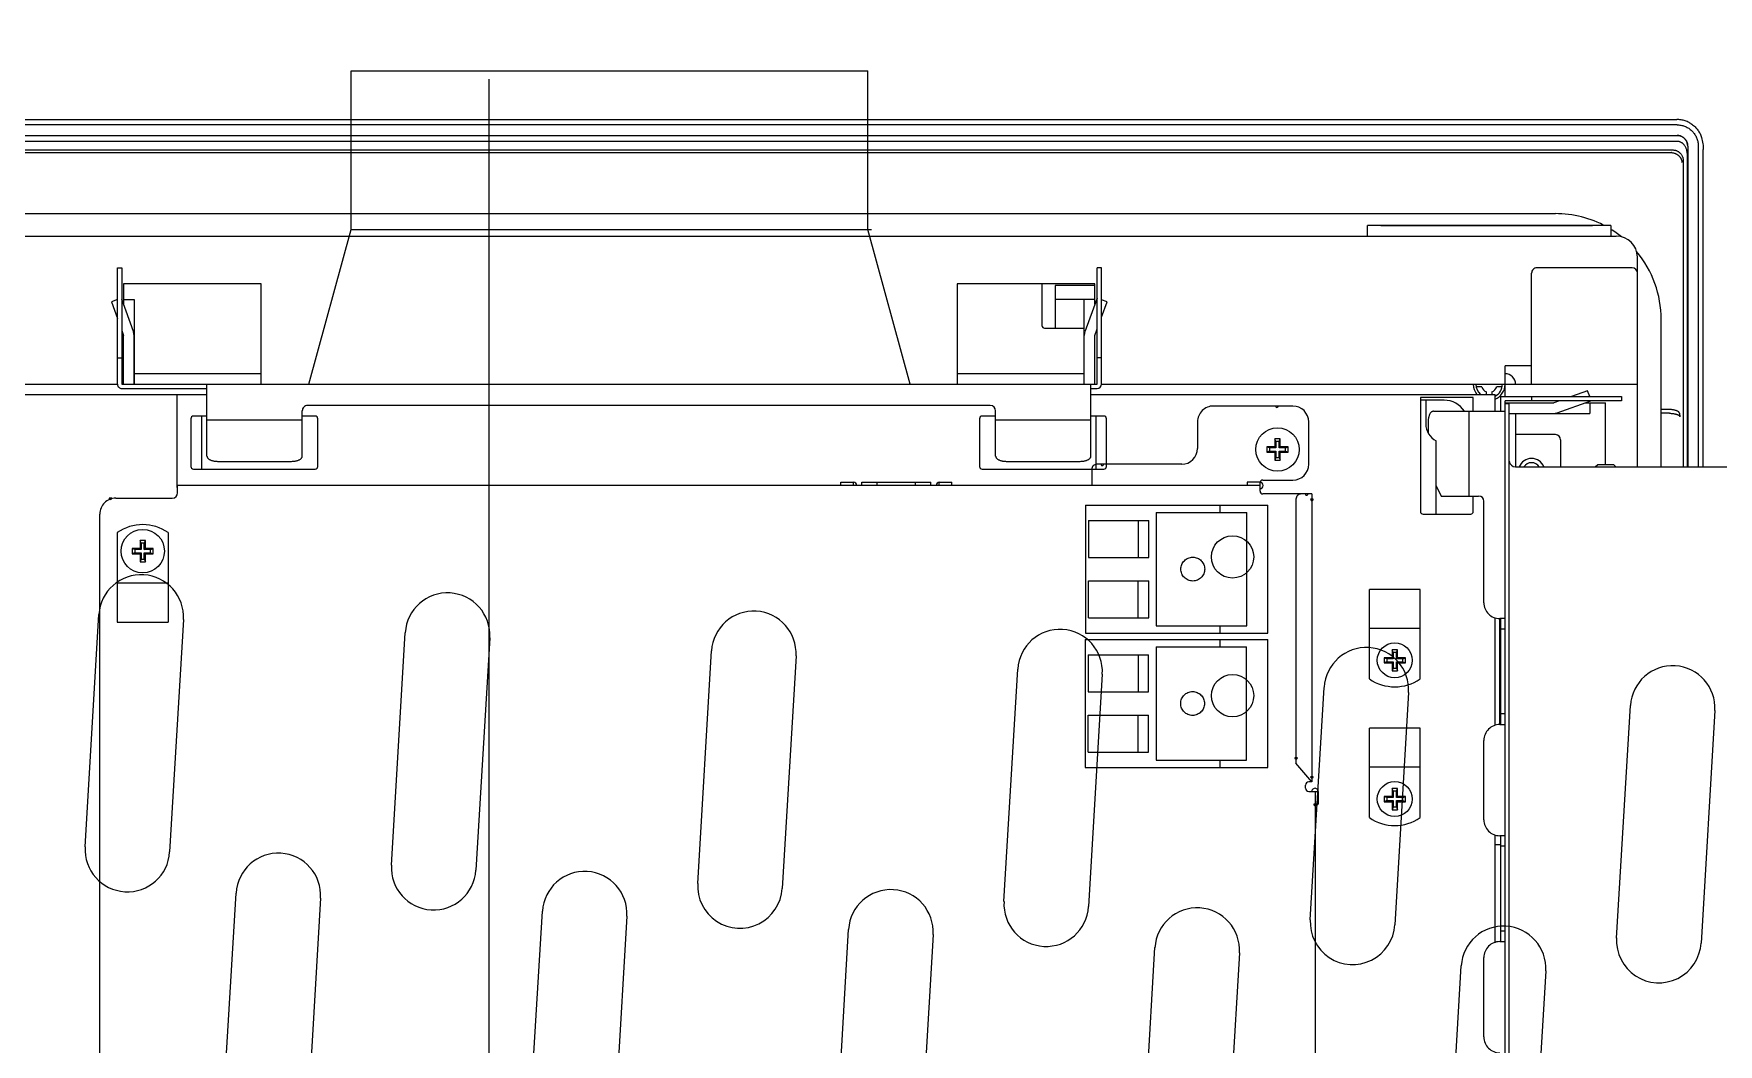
# Model space of a CAD drawing. Units: millimetres at full size, sheet at 1:30. Extents: x -17796 to 21385, y -23279 to 7734.
# Drawn here: x -14475.8 to -14157.3, y 1989.9 to 2180.9 of the extents above; entities that cross this region are included whole.
import ezdxf

# ---------------------------------------------------------------- set-up
doc = ezdxf.new("R2010")
doc.units = ezdxf.units.MM
doc.header["$LTSCALE"] = 30
doc.linetypes.add('CHAIN2', pattern=[12, 9, -1, 1, -1])
doc.linetypes.add('DASHED3', pattern=[4, 3, -1])
for name, color, linetype, lineweight in [('0-1_(W)電灯', 253, 'Continuous', 18), ('6-0_補助線1', 134, 'Continuous', 9), ('E-0_通り芯', 134, 'Continuous', 9)]:
    doc.layers.add(name, color=color, linetype=linetype, lineweight=lineweight)

# ---------------------------------------------------------------- blocks, each defined once
blk = doc.blocks.new('BS(2)')
at = {"layer": '6-0_補助線1'}
for p, q in [((3.26, 188.48), (100.91, 188.48)), ((100.91, 158.46), (100.91, 188.48)), ((-195.29, 179.27), (253.83, 179.27)), ((254.03, 179.27), (253.83, 179.27)), ((253.88, 178.27), (-195.34, 178.27)), ((-195.34, 176.27), (253.88, 176.27)), ((253.83, 175.15), (-195.29, 175.15)), ((253.93, 176.27), (253.89, 176.27)), ((-194.5, 173.52), (253.05, 173.52)), ((-194.2, 173.02), (252.75, 173.02)), ((255.78, 172.94), (255.78, 113.62)), ((255.89, 174.21), (255.89, 113.62)), ((257.89, 174.27), (257.89, 113.62)), ((258.84, 113.62), (258.84, 173.58)), ((255.04, 171.52), (255.04, 113.62)), ((-172.33, 161.49), (230.88, 161.49)), ((241.38, 159.26), (195.36, 159.26)), ((195.36, 157.25), (195.36, 159.26)), ((197.86, 159.26), (237.88, 159.26)), ((241.38, 159.26), (241.38, 157.25)), ((-183.84, 157.25), (242.38, 157.25)), ((3.26, 158.46), (101.61, 158.46)), ((108.92, 129.23), (100.91, 158.46)), ((246.39, 113.62), (246.39, 153.25)), ((-40.91, 151.25), (-40.11, 151.25)), ((-40.91, 129.23), (-40.91, 151.25)), ((-40.11, 151.25), (-40.11, 129.23)), ((145.08, 151.25), (144.28, 151.25)), ((144.28, 129.23), (144.28, 151.25)), ((145.08, 129.23), (145.08, 151.25)), ((226.38, 129.23), (226.38, 150.25)), ((245.39, 151.25), (227.38, 151.25)), ((-13.75, 148.25), (-39.76, 148.25)), ((-39.76, 148.25), (-39.76, 144.35)), ((-13.75, 129.23), (-13.75, 148.25)), ((143.83, 148.25), (117.82, 148.25)), ((117.82, 148.25), (117.82, 129.23)), ((133.83, 148.25), (133.83, 140.34)), ((143.83, 147.91), (136.33, 147.91)), ((136.33, 147.91), (136.33, 139.84)), ((143.83, 144.36), (143.83, 148.25)), ((-40.91, 145.24), (-42.07, 144.83)), ((-42.07, 144.83), (-40.91, 141.64)), ((-37.91, 139.21), (-40.11, 145.32)), ((-39.76, 145.25), (-37.76, 145.25)), ((-37.76, 145.25), (-37.76, 129.23)), ((143.83, 145.25), (136.33, 145.25)), ((143.83, 145.25), (141.83, 145.25)), ((141.83, 129.23), (141.83, 145.25)), ((144.25, 145.52), (141.95, 139.12)), ((144.28, 145.51), (144.25, 145.52)), ((146.13, 144.85), (145.08, 145.22)), ((145.08, 141.92), (146.13, 144.85)), ((250.89, 113.62), (250.89, 141.49)), ((-40.11, 139.41), (-39.76, 138.44)), ((-39.76, 129.23), (-39.76, 138.44)), ((-37.8, 129.23), (-37.8, 138.53)), ((-37.8, 138.44), (-37.76, 138.44)), ((134.33, 139.84), (141.83, 139.84)), ((143.83, 138.44), (144.28, 139.69)), ((143.83, 129.23), (143.83, 138.44)), ((-40.91, 134.24), (-40.11, 134.24)), ((145.08, 134.24), (144.28, 134.24)), ((-13.75, 131.24), (-37.76, 131.24)), ((141.83, 131.24), (117.82, 131.24)), ((226.38, 132.74), (221.37, 132.74)), ((221.37, 126.93), (221.37, 132.74)), ((-187.84, 129.23), (-40.91, 129.23)), ((-40.11, 129.23), (144.28, 129.23)), ((-40.11, 128.43), (-24.01, 128.43)), ((-24.01, 115.67), (-24.01, 129.23)), ((143.08, 115.67), (143.08, 129.23)), ((143.08, 128.43), (144.28, 128.43)), ((145.08, 129.23), (246.39, 129.23)), ((216.96, 128.73), (215.92, 128.73)), ((217.87, 127.33), (217.87, 127.82)), ((218.87, 127.82), (218.87, 127.33)), ((220.82, 128.73), (219.79, 128.73)), ((236.98, 128.03), (233.92, 126.93)), ((237.38, 126.93), (236.98, 128.03)), ((-160.93, 127.33), (-24.01, 127.33)), ((-29.66, 109.72), (-29.66, 127.33)), ((-6, 115.67), (-6, 124.23)), ((124.07, 125.23), (-5, 125.23)), ((125.07, 115.67), (125.07, 124.23)), ((143.08, 127.33), (219.47, 127.33)), ((181.25, 125.13), (166.24, 125.13)), ((178.5, 125.13), (178, 125.13)), ((178.5, 125.13), (178, 125.13)), ((178.5, 125.13), (178, 125.13)), ((215.37, 126.73), (205.36, 126.73)), ((205.36, 126.73), (205.36, 105.22)), ((209.87, 126.23), (205.36, 126.23)), ((206.37, 126.23), (206.37, 121.73)), ((215.37, 124.13), (215.37, 126.73)), ((219.47, 124.13), (219.47, 127.33)), ((220.57, 126.93), (243.38, 126.93)), ((220.57, 124.13), (220.57, 126.93)), ((221.37, -58.31), (221.37, 126.13)), ((243.38, 126.13), (221.37, 126.13)), ((221.37, 125.73), (230.58, 125.73)), ((221.37, 125.63), (222.17, 125.63)), ((222.17, -42.49), (222.17, 125.63)), ((226.38, 126.93), (226.38, 126.13)), ((231.69, 126.13), (230.58, 125.73)), ((231.25, 123.85), (237.61, 126.13)), ((236.49, 125.73), (240.38, 125.73)), ((237.38, 125.73), (237.38, 123.73)), ((240.38, 114.07), (240.38, 125.73)), ((243.38, 126.93), (243.38, 126.13)), ((252.33, 124.46), (250.89, 124.46)), ((-27.06, 122.73), (-27.06, 113.72)), ((-24.01, 123.23), (-26.56, 123.23)), ((-25.06, 123.23), (-25.06, 113.22)), ((-6, 122.43), (-24.01, 122.43)), ((-3.55, 123.23), (-6, 123.23)), ((-3.04, 113.72), (-3.04, 122.73)), ((122.02, 122.73), (122.02, 113.72)), ((125.07, 123.23), (122.52, 123.23)), ((143.08, 122.43), (125.07, 122.43)), ((145.53, 123.23), (143.08, 123.23)), ((144.03, 123.23), (144.03, 113.22)), ((146.03, 113.72), (146.03, 122.73)), ((163.24, 122.13), (163.24, 117.12)), ((184.25, 114.12), (184.25, 122.13)), ((206.82, 122.13), (206.82, 120.01)), ((207.82, 124.13), (221.37, 124.13)), ((214.57, 108.12), (214.57, 124.13)), ((222.17, 123.73), (237.38, 123.73)), ((223.37, 123.73), (223.37, 113.62)), ((252.43, 123.75), (250.89, 123.75)), ((254.33, 123.79), (254.43, 123.08)), ((178.05, 118.43), (177.85, 118.93)), ((178.85, 118.93), (177.85, 118.93)), ((177.85, 118.93), (177.85, 117.43)), ((178.65, 118.43), (178.05, 118.43)), ((178.05, 118.43), (178.05, 117.23)), ((178.65, 118.43), (178.85, 118.93)), ((178.65, 117.23), (178.65, 118.43)), ((178.85, 117.43), (178.85, 118.93)), ((208.37, 104.72), (208.37, 118.56)), ((230.88, 119.73), (223.37, 119.73)), ((231.88, 118.73), (231.88, 113.62)), ((-22, 114.67), (-8, 114.67)), ((127.07, 114.67), (141.08, 114.67)), ((176.85, 117.23), (176.35, 117.43)), ((177.85, 117.43), (176.35, 117.43)), ((176.35, 117.43), (176.35, 116.42)), ((176.85, 116.62), (176.35, 116.42)), ((176.35, 116.42), (177.85, 116.42)), ((178.05, 117.23), (176.85, 117.23)), ((176.85, 117.23), (176.85, 116.62)), ((176.85, 116.62), (178.05, 116.62)), ((178.05, 117.23), (177.85, 117.43)), ((178.05, 116.62), (177.85, 116.42)), ((177.85, 116.42), (177.85, 114.92)), ((178.05, 115.42), (177.85, 114.92)), ((177.85, 114.92), (178.85, 114.92)), ((178.05, 116.62), (178.05, 115.42)), ((178.05, 115.42), (178.65, 115.42)), ((178.65, 117.23), (178.85, 117.43)), ((179.85, 117.23), (178.65, 117.23)), ((178.65, 116.62), (178.85, 116.42)), ((178.65, 116.62), (179.85, 116.62)), ((178.65, 115.42), (178.65, 116.62)), ((178.65, 115.42), (178.85, 114.92)), ((180.35, 117.43), (178.85, 117.43)), ((178.85, 116.42), (180.35, 116.42)), ((178.85, 114.92), (178.85, 116.42)), ((179.85, 117.23), (180.35, 117.43)), ((179.85, 116.62), (179.85, 117.23)), ((179.85, 116.62), (180.35, 116.42)), ((180.35, 116.42), (180.35, 117.43)), ((-26.56, 113.22), (-3.55, 113.22)), ((122.52, 113.22), (145.53, 113.22)), ((143.23, 113.12), (143.23, 110.12)), ((160.24, 114.12), (144.23, 114.12)), ((145.49, 114.12), (144.99, 114.12)), ((223.37, 113.62), (265.24, 113.62)), ((238.43, 113.62), (238.88, 114.07)), ((238.88, 114.07), (241.88, 114.07)), ((242.33, 113.62), (241.88, 114.07)), ((8.76, 110.12), (-29.66, 110.12)), ((175.05, 110.12), (-29.56, 110.12)), ((-29.56, 108.72), (-29.56, 110.12)), ((95.81, 110.72), (98.21, 110.72)), ((95.81, 110.12), (95.81, 110.72)), ((98.21, 110.12), (98.21, 110.72)), ((99.81, 110.72), (112.82, 110.72)), ((99.81, 110.12), (99.81, 110.72)), ((102.67, 110.12), (102.67, 110.72)), ((109.95, 110.12), (109.95, 110.72)), ((112.82, 110.12), (112.82, 110.72)), ((114.42, 110.72), (116.82, 110.72)), ((114.42, 110.12), (114.42, 110.72)), ((116.82, 110.12), (116.82, 110.72)), ((175.05, 110.72), (172.65, 110.72)), ((172.65, 110.72), (172.65, 110.12)), ((175.05, 109.02), (175.05, 110.72)), ((175.55, 111.12), (181.25, 111.12)), ((184.85, 108.52), (175.55, 108.52)), ((184.11, 108.52), (183.6, 108.52)), ((184.85, 108.52), (184.85, 54.08)), ((208.37, 110.02), (209.32, 108.12)), ((-42.01, 107.72), (-42.52, 107.72)), ((-42.01, 107.72), (-42.52, 107.72)), ((-42.01, 107.72), (-42.52, 107.72)), ((-41.26, 107.72), (-30.56, 107.72)), ((181.85, 107.52), (181.85, 57.66)), ((185.1, 107.52), (184.6, 107.52)), ((209.32, 108.12), (216.37, 108.12)), ((215.37, 105.22), (215.37, 108.12)), ((217.37, 87.95), (217.37, 107.12)), ((-44.27, -119.85), (-44.27, 104.72)), ((205.87, 104.72), (214.87, 104.72)), ((-40.96, 101.21), (-40.96, 84.3)), ((-35.66, 99.71), (-36.66, 99.71)), ((-36.46, 99.21), (-36.66, 99.71)), ((-36.66, 99.71), (-36.66, 98.21)), ((-35.86, 99.21), (-36.46, 99.21)), ((-36.46, 99.21), (-36.46, 98.01)), ((-35.86, 99.21), (-35.66, 99.71)), ((-35.86, 98.01), (-35.86, 99.21)), ((-35.66, 98.21), (-35.66, 99.71)), ((-31.36, 101.21), (-31.36, 84.3)), ((-36.66, 98.21), (-38.16, 98.21)), ((-37.66, 98.01), (-38.16, 98.21)), ((-38.16, 98.21), (-38.16, 97.21)), ((-37.66, 97.41), (-38.16, 97.21)), ((-38.16, 97.21), (-36.66, 97.21)), ((-36.46, 98.01), (-37.66, 98.01)), ((-37.66, 98.01), (-37.66, 97.41)), ((-37.66, 97.41), (-36.46, 97.41)), ((-36.46, 98.01), (-36.66, 98.21)), ((-36.46, 97.41), (-36.66, 97.21)), ((-36.66, 97.21), (-36.66, 95.71)), ((-36.46, 96.21), (-36.66, 95.71)), ((-36.66, 95.71), (-35.66, 95.71)), ((-36.46, 97.41), (-36.46, 96.21)), ((-36.46, 96.21), (-35.86, 96.21)), ((-35.86, 98.01), (-35.66, 98.21)), ((-34.66, 98.01), (-35.86, 98.01)), ((-35.86, 97.41), (-34.66, 97.41)), ((-35.86, 97.41), (-35.66, 97.21)), ((-35.86, 96.21), (-35.86, 97.41)), ((-35.86, 96.21), (-35.66, 95.71)), ((-34.16, 98.21), (-35.66, 98.21)), ((-35.66, 97.21), (-34.16, 97.21)), ((-35.66, 95.71), (-35.66, 97.21)), ((-34.66, 98.01), (-34.16, 98.21)), ((-34.66, 97.41), (-34.66, 98.01)), ((-34.66, 97.41), (-34.16, 97.21)), ((-34.16, 97.21), (-34.16, 98.21)), ((-40.96, 91.71), (-31.36, 91.71)), ((205.33, 90.48), (195.72, 90.48)), ((195.72, 73.56), (195.72, 90.48)), ((205.33, 73.56), (205.33, 90.48)), ((-40.96, 84.3), (-31.36, 84.3)), ((205.33, 83.07), (195.72, 83.07)), ((219.47, 64.8), (219.47, 85.09)), ((220.37, 64.94), (220.37, 84.95)), ((221.37, 84.95), (220.37, 84.95)), ((220.57, 64.94), (220.57, 84.95)), ((221.37, 82.95), (220.57, 82.95)), ((198.52, 77.57), (198.52, 76.57)), ((199.02, 77.37), (198.52, 77.57)), ((200.02, 77.57), (198.52, 77.57)), ((199.02, 76.77), (198.52, 76.57)), ((198.52, 76.57), (200.02, 76.57)), ((199.02, 77.37), (199.02, 76.77)), ((200.22, 77.37), (199.02, 77.37)), ((199.02, 76.77), (200.22, 76.77)), ((200.22, 78.57), (200.02, 79.07)), ((200.02, 79.07), (200.02, 77.57)), ((201.02, 79.07), (200.02, 79.07)), ((200.22, 77.37), (200.02, 77.57)), ((200.22, 76.77), (200.02, 76.57)), ((200.02, 76.57), (200.02, 75.06)), ((200.22, 78.57), (200.22, 77.37)), ((200.82, 78.57), (200.22, 78.57)), ((200.22, 76.77), (200.22, 75.56)), ((200.82, 78.57), (201.02, 79.07)), ((200.82, 77.37), (200.82, 78.57)), ((200.82, 77.37), (201.02, 77.57)), ((202.02, 77.37), (200.82, 77.37)), ((200.82, 76.77), (201.02, 76.57)), ((200.82, 75.56), (200.82, 76.77)), ((200.82, 76.77), (202.02, 76.77)), ((201.02, 77.57), (201.02, 79.07)), ((202.52, 77.57), (201.02, 77.57)), ((201.02, 75.06), (201.02, 76.57)), ((201.02, 76.57), (202.52, 76.57)), ((202.02, 77.37), (202.52, 77.57)), ((202.02, 76.77), (202.02, 77.37)), ((202.02, 76.77), (202.52, 76.57)), ((202.52, 76.57), (202.52, 77.57)), ((200.22, 75.56), (200.02, 75.06)), ((200.02, 75.06), (201.02, 75.06)), ((200.22, 75.56), (200.82, 75.56)), ((200.82, 75.56), (201.02, 75.06)), ((221.37, 66.94), (220.57, 66.94)), ((195.72, 47.34), (195.72, 64.26)), ((205.33, 64.26), (195.72, 64.26)), ((205.33, 47.34), (205.33, 64.26)), ((220.37, 64.94), (221.37, 64.94)), ((217.37, 46.92), (217.37, 61.93)), ((182.11, 58.66), (181.6, 58.66)), ((184.85, 54.08), (181.85, 57.66)), ((185.1, 55.08), (184.6, 55.08)), ((205.33, 56.85), (195.72, 56.85)), ((183.65, 52.88), (183.65, 53.48)), ((184.85, 54.08), (184.25, 54.08)), ((184.25, 52.28), (186.05, 52.28)), ((185.45, 52.28), (185.45, -66.71)), ((186.05, 52.28), (186.05, 49.88)), ((200.02, 51.35), (198.52, 51.35)), ((199.02, 51.15), (198.52, 51.35)), ((198.52, 51.35), (198.52, 50.35)), ((200.22, 51.15), (199.02, 51.15)), ((199.02, 51.15), (199.02, 50.55)), ((201.02, 52.85), (200.02, 52.85)), ((200.02, 52.85), (200.02, 51.35)), ((200.22, 52.35), (200.02, 52.85)), ((200.22, 51.15), (200.02, 51.35)), ((200.82, 52.35), (200.22, 52.35)), ((200.22, 52.35), (200.22, 51.15)), ((200.82, 52.35), (201.02, 52.85)), ((200.82, 51.15), (200.82, 52.35)), ((200.82, 51.15), (201.02, 51.35)), ((202.02, 51.15), (200.82, 51.15)), ((201.02, 51.35), (201.02, 52.85)), ((202.52, 51.35), (201.02, 51.35)), ((202.02, 51.15), (202.52, 51.35)), ((202.02, 50.55), (202.02, 51.15)), ((202.52, 50.35), (202.52, 51.35)), ((185.7, 49.88), (185.2, 49.88)), ((185.45, 49.88), (186.05, 49.88)), ((199.02, 50.55), (198.52, 50.35)), ((198.52, 50.35), (200.02, 50.35)), ((199.02, 50.55), (200.22, 50.55)), ((200.22, 50.55), (200.02, 50.35)), ((200.02, 50.35), (200.02, 48.84)), ((200.22, 49.35), (200.02, 48.84)), ((200.02, 48.84), (201.02, 48.84)), ((200.22, 50.55), (200.22, 49.35)), ((200.22, 49.35), (200.82, 49.35)), ((200.82, 50.55), (202.02, 50.55)), ((200.82, 49.35), (200.82, 50.55)), ((200.82, 50.55), (201.02, 50.35)), ((200.82, 49.35), (201.02, 48.84)), ((201.02, 50.35), (202.52, 50.35)), ((201.02, 48.84), (201.02, 50.35)), ((202.02, 50.55), (202.52, 50.35)), ((219.47, 23.77), (219.47, 44.06)), ((220.57, 42.17), (219.47, 42.17)), ((221.37, 43.92), (220.37, 43.92)), ((220.57, 23.91), (220.57, 43.92)), ((221.37, 41.92), (220.57, 41.92)), ((221.37, 25.91), (220.57, 25.91)), ((220.37, 23.91), (221.37, 23.91)), ((217.37, 5.89), (217.37, 20.9))]:
    blk.add_line(p, q, dxfattribs=at)
at = {"layer": '6-0_補助線1', "linetype": 'CHAIN2'}
blk.add_line((29.27, 186.93), (29.27, -202.79), dxfattribs=at)
at = {"layer": '6-0_補助線1', "linetype": 'DASHED3'}
for p, q in [((142.03, 106.42), (176.55, 106.42)), ((142.03, 106.42), (142.03, 82.2)), ((167.54, 105.02), (167.54, 106.42)), ((142.63, 103.51), (154.04, 103.51)), ((142.63, 103.51), (142.63, 96.51)), ((152.04, 103.51), (152.04, 96.51)), ((154.04, 96.51), (154.04, 103.51)), ((155.44, 105.02), (172.55, 105.02)), ((155.44, 105.02), (155.44, 83.6)), ((172.55, 83.6), (172.55, 105.02)), ((142.63, 96.51), (154.04, 96.51)), ((142.63, 92.11), (154.04, 92.11)), ((142.63, 85.1), (142.63, 92.11)), ((152.04, 85.1), (152.04, 92.11)), ((154.04, 85.1), (154.04, 92.11)), ((142.63, 85.1), (154.04, 85.1)), ((155.44, 83.6), (172.55, 83.6)), ((167.54, 82.2), (167.54, 83.6)), ((141.99, 81.02), (141.99, 56.8)), ((141.99, 81.02), (176.51, 81.02)), ((155.4, 79.62), (155.4, 58.2)), ((155.4, 79.62), (172.51, 79.62)), ((167.5, 79.62), (167.5, 81.02)), ((172.51, 58.2), (172.51, 79.62)), ((176.51, 56.8), (176.51, 81.02)), ((142.59, 78.12), (142.59, 71.11)), ((142.59, 78.12), (154, 78.12)), ((152, 78.12), (152, 71.11)), ((154, 71.11), (154, 78.12)), ((142.59, 71.11), (154, 71.11)), ((142.59, 59.7), (142.59, 66.71)), ((142.59, 66.71), (154, 66.71)), ((152, 59.7), (152, 66.71)), ((154, 59.7), (154, 66.71)), ((142.59, 59.7), (154, 59.7)), ((155.4, 58.2), (172.51, 58.2)), ((167.5, 56.8), (167.5, 58.2)), ((141.99, 56.8), (176.51, 56.8))]:
    blk.add_line(p, q, dxfattribs=at)
at = {"layer": '6-0_補助線1'}
for points in [[(-4.74, 129.23), (3.26, 158.46), (3.26, 188.48)], [(256.5, 178.51), (256.32, 178.61), (256.15, 178.7), (255.97, 178.79), (255.78, 178.88), (255.6, 178.95), (255.41, 179.02), (255.22, 179.08), (255.02, 179.13), (254.83, 179.17), (254.63, 179.21), (254.43, 179.24), (254.23, 179.26), (254.03, 179.27)], [(256.5, 178.51), (256.67, 178.39), (256.83, 178.27), (256.99, 178.15), (257.15, 178.02), (257.29, 177.88), (257.44, 177.73), (257.57, 177.59), (257.7, 177.43), (257.81, 177.28), (257.93, 177.12), (258.03, 176.95), (258.13, 176.78), (258.22, 176.61), (258.3, 176.44), (258.37, 176.26), (258.43, 176.08), (258.49, 175.9)], [(255.78, 172.94), (255.78, 173.07), (255.77, 173.19), (255.75, 173.31), (255.73, 173.43), (255.71, 173.55), (255.67, 173.66), (255.63, 173.78), (255.59, 173.89), (255.54, 174), (255.49, 174.1), (255.43, 174.2), (255.36, 174.3), (255.3, 174.39), (255.23, 174.48), (255.15, 174.56), (255.07, 174.64), (254.99, 174.71), (254.91, 174.78), (254.83, 174.84), (254.74, 174.89), (254.66, 174.94), (254.57, 174.99), (254.48, 175.02), (254.39, 175.06), (254.3, 175.09), (254.21, 175.11), (254.11, 175.13), (254.02, 175.14), (253.93, 175.15), (253.83, 175.15)], [(253.88, 178.27), (254.06, 178.27), (254.24, 178.25), (254.42, 178.23), (254.6, 178.21), (254.77, 178.17), (254.95, 178.13), (255.12, 178.07), (255.29, 178.01), (255.46, 177.95), (255.62, 177.87), (255.78, 177.79), (255.94, 177.7), (256.09, 177.61), (256.24, 177.51), (256.38, 177.4), (256.52, 177.28), (256.65, 177.16), (256.78, 177.03), (256.9, 176.9), (257.02, 176.76), (257.13, 176.62), (257.23, 176.47), (257.33, 176.32), (257.41, 176.16), (257.5, 176), (257.57, 175.84), (257.64, 175.67), (257.7, 175.5), (257.75, 175.33), (257.79, 175.16), (257.83, 174.98), (257.86, 174.8), (257.88, 174.62), (257.89, 174.44), (257.89, 174.27)], [(253.88, 176.27), (253.99, 176.27), (254.09, 176.26), (254.19, 176.25), (254.29, 176.23), (254.39, 176.2), (254.49, 176.18), (254.58, 176.14), (254.68, 176.1), (254.77, 176.06), (254.86, 176.01), (254.95, 175.96), (255.03, 175.91), (255.12, 175.85), (255.2, 175.78), (255.27, 175.71), (255.34, 175.64), (255.41, 175.56), (255.47, 175.48), (255.53, 175.4), (255.59, 175.32), (255.64, 175.23), (255.69, 175.14), (255.73, 175.05), (255.77, 174.95), (255.8, 174.85), (255.83, 174.76), (255.85, 174.66), (255.87, 174.56), (255.88, 174.45)], [(255.88, 174.45), (255.86, 174.56), (255.84, 174.67), (255.82, 174.77), (255.78, 174.87), (255.75, 174.97), (255.71, 175.07), (255.66, 175.17), (255.61, 175.26), (255.55, 175.35), (255.49, 175.44), (255.42, 175.52), (255.35, 175.6), (255.28, 175.68), (255.2, 175.75), (255.13, 175.82), (255.04, 175.88), (254.96, 175.94), (254.87, 175.99), (254.78, 176.04), (254.69, 176.09), (254.6, 176.12), (254.51, 176.16), (254.41, 176.19), (254.32, 176.21), (254.22, 176.23), (254.12, 176.25), (254.02, 176.26), (253.93, 176.27)], [(258.49, 175.9), (258.57, 175.59), (258.65, 175.29), (258.71, 174.99), (258.76, 174.69), (258.79, 174.41), (258.82, 174.13), (258.84, 173.85), (258.84, 173.58)], [(252.84, 173.01), (252.79, 173.01), (252.75, 173.02)], [(252.84, 173.01), (252.92, 173.01), (253, 173), (253.08, 172.99), (253.16, 172.97), (253.24, 172.96), (253.31, 172.94), (253.39, 172.92), (253.46, 172.89), (253.53, 172.86), (253.6, 172.83), (253.67, 172.8), (253.74, 172.77), (253.8, 172.73), (253.86, 172.7), (253.93, 172.66), (253.99, 172.62), (254.04, 172.58), (254.1, 172.53), (254.15, 172.49), (254.2, 172.44), (254.25, 172.39), (254.3, 172.34), (254.35, 172.29), (254.39, 172.24), (254.43, 172.18), (254.47, 172.13), (254.51, 172.08), (254.54, 172.02), (254.58, 171.96), (254.61, 171.91), (254.64, 171.85), (254.66, 171.79), (254.69, 171.73), (254.71, 171.67), (254.73, 171.62), (254.75, 171.56), (254.76, 171.5), (254.78, 171.44), (254.79, 171.38)], [(253.05, 173.52), (253.15, 173.52), (253.26, 173.51), (253.36, 173.49), (253.46, 173.47), (253.57, 173.45), (253.67, 173.42), (253.76, 173.39), (253.86, 173.35), (253.95, 173.3), (254.05, 173.25), (254.14, 173.2), (254.22, 173.14), (254.3, 173.07), (254.38, 173.01), (254.46, 172.93), (254.53, 172.86), (254.6, 172.78), (254.66, 172.7), (254.72, 172.61), (254.78, 172.52), (254.83, 172.43), (254.87, 172.33), (254.91, 172.24), (254.95, 172.14), (254.98, 172.04), (255, 171.94), (255.02, 171.83), (255.03, 171.73), (255.04, 171.62), (255.04, 171.52)], [(255.88, 174.45), (255.88, 174.33), (255.89, 174.21)], [(254.79, 171.38), (254.8, 171.32), (254.81, 171.26), (254.81, 171.2), (254.82, 171.14)], [(240.07, 159.26), (239.94, 159.33), (239.38, 159.6), (238.8, 159.86), (238.22, 160.1), (237.64, 160.32), (237.04, 160.52), (236.44, 160.7), (235.84, 160.87), (235.23, 161.01), (234.61, 161.14), (234, 161.25), (233.38, 161.33), (232.75, 161.4), (232.13, 161.45), (231.5, 161.48), (230.88, 161.49)], [(243.36, 157.13), (243.14, 157.31), (242.63, 157.69), (242.11, 158.05), (241.59, 158.39), (241.38, 158.52)], [(254.33, 123.79), (254.32, 123.83), (254.3, 123.86), (254.28, 123.9), (254.26, 123.94), (254.23, 123.98), (254.19, 124.01), (254.15, 124.05), (254.1, 124.08), (254.05, 124.11), (254, 124.14), (253.94, 124.17), (253.87, 124.2), (253.8, 124.23), (253.73, 124.26), (253.65, 124.28), (253.57, 124.31), (253.49, 124.33), (253.4, 124.35), (253.32, 124.37), (253.22, 124.39), (253.13, 124.4), (253.03, 124.41), (252.94, 124.43), (252.84, 124.44), (252.74, 124.45), (252.64, 124.45), (252.54, 124.46), (252.43, 124.46), (252.33, 124.46)], [(207.82, 124.13), (207.75, 124.13), (207.68, 124.11), (207.61, 124.09), (207.55, 124.06), (207.48, 124.02), (207.42, 123.96), (207.36, 123.91), (207.3, 123.84), (207.24, 123.76), (207.18, 123.68), (207.13, 123.59), (207.08, 123.5), (207.04, 123.39), (207, 123.28), (206.96, 123.17), (206.93, 123.05), (206.9, 122.93), (206.87, 122.8), (206.85, 122.67), (206.84, 122.54), (206.83, 122.4), (206.82, 122.27), (206.82, 122.13)], [(252.43, 123.75), (252.53, 123.75), (252.64, 123.75), (252.74, 123.74), (252.84, 123.74), (252.94, 123.73), (253.04, 123.72), (253.14, 123.71), (253.23, 123.69), (253.33, 123.68), (253.42, 123.66), (253.51, 123.64), (253.59, 123.62), (253.68, 123.6), (253.76, 123.58), (253.83, 123.55), (253.9, 123.52), (253.97, 123.5), (254.04, 123.47), (254.1, 123.44), (254.16, 123.4), (254.21, 123.37), (254.25, 123.34), (254.29, 123.3), (254.33, 123.27), (254.36, 123.23), (254.39, 123.19), (254.41, 123.16), (254.42, 123.12), (254.43, 123.08)], [(-24.01, 115.67), (-24, 115.61), (-23.99, 115.54), (-23.96, 115.47), (-23.93, 115.4), (-23.89, 115.34), (-23.84, 115.28), (-23.78, 115.21), (-23.71, 115.15), (-23.64, 115.1), (-23.56, 115.04), (-23.47, 114.99), (-23.37, 114.94), (-23.27, 114.9), (-23.16, 114.86), (-23.04, 114.82), (-22.93, 114.79), (-22.8, 114.76), (-22.67, 114.73), (-22.54, 114.71), (-22.41, 114.69), (-22.28, 114.68), (-22.14, 114.68), (-22, 114.67)], [(-8, 114.67), (-7.86, 114.68), (-7.72, 114.68), (-7.59, 114.69), (-7.46, 114.71), (-7.33, 114.73), (-7.2, 114.76), (-7.08, 114.79), (-6.96, 114.82), (-6.84, 114.86), (-6.73, 114.9), (-6.63, 114.94), (-6.54, 114.99), (-6.45, 115.04), (-6.36, 115.1), (-6.29, 115.15), (-6.22, 115.21), (-6.16, 115.28), (-6.11, 115.34), (-6.07, 115.4), (-6.04, 115.47), (-6.01, 115.54), (-6, 115.61), (-6, 115.67)], [(125.07, 115.67), (125.08, 115.61), (125.09, 115.54), (125.11, 115.47), (125.15, 115.4), (125.19, 115.34), (125.24, 115.28), (125.3, 115.21), (125.36, 115.15), (125.44, 115.1), (125.52, 115.04), (125.61, 114.99), (125.71, 114.94), (125.81, 114.9), (125.92, 114.86), (126.03, 114.82), (126.15, 114.79), (126.28, 114.76), (126.4, 114.73), (126.53, 114.71), (126.67, 114.69), (126.8, 114.68), (126.94, 114.68), (127.07, 114.67)], [(141.08, 114.67), (141.22, 114.68), (141.35, 114.68), (141.49, 114.69), (141.62, 114.71), (141.75, 114.73), (141.88, 114.76), (142, 114.79), (142.12, 114.82), (142.23, 114.86), (142.34, 114.9), (142.45, 114.94), (142.54, 114.99), (142.63, 115.04), (142.72, 115.1), (142.79, 115.15), (142.86, 115.21), (142.92, 115.28), (142.97, 115.34), (143.01, 115.4), (143.04, 115.47), (143.06, 115.54), (143.08, 115.61), (143.08, 115.67)]]:
    blk.add_lwpolyline(points, dxfattribs=at)
at = {"layer": '6-0_補助線1', "linetype": 'DASHED3'}
blk.add_lwpolyline([(142.03, 82.2), (176.55, 82.2), (176.55, 106.42)], dxfattribs=at)
at = {"layer": '6-0_補助線1'}
for centre, major_axis, start_param, end_param in [((242.38, 153.25), (0, 4), 4.712389, 6.283185), ((230.88, 141.49), (0, 20.01), 4.712389, 5.407676), ((227.38, 150.25), (0, 1), 6.283185, 7.853982), ((245.39, 150.25), (0, 1), 4.712389, 6.283185), ((134.33, 140.34), (0, 0.5), 1.570796, 3.141593), ((-39.8, 138.53), (0, 2), 4.712389, 5.058174), ((143.83, 138.44), (0, 2), 1.225762, 1.570796), ((221.37, 129.23), (0, 2), 4.712389, 6.283185), ((-40.11, 129.23), (0, 0.801), 1.570796, 3.141593), ((144.28, 129.23), (0, 0.801), 3.141593, 4.712389), ((218.37, 129.23), (0, 3), 1.570796, 2.256746), ((218.37, 129.23), (0, 2.5), 1.570796, 2.434158), ((218.37, 129.23), (0, 1.5), 1.910629, 2.80176), ((218.37, 129.23), (0, 1.5), 3.481426, 4.372556), ((218.37, 129.23), (0, 3), 3.5171, 4.712389), ((218.37, 129.23), (0, 2.5), 3.597193, 4.712389), ((-5, 124.23), (0, 1), 6.283185, 7.853982), ((124.07, 124.23), (0, 1), 4.712389, 6.283185), ((166.24, 122.13), (0, 3), 6.283185, 7.853982), ((178.25, 125.13), (0, 0.25), 1.570796, 4.712389), ((178.25, 125.13), (0, 0.25), 1.570796, 4.712389), ((178.25, 125.13), (0, 0.25), 1.570796, 4.712389), ((181.25, 122.13), (0, 3), 4.712389, 6.283185), ((209.87, 121.73), (0, 4.5), 5.275031, 6.283185), ((-26.56, 122.73), (0, 0.5), 6.283185, 7.853982), ((-3.55, 122.73), (0, 0.5), 4.712389, 6.283185), ((122.52, 122.73), (0, 0.5), 6.283185, 7.853982), ((145.53, 122.73), (0, 0.5), 4.712389, 6.283185), ((209.87, 121.73), (0, 3.5), 1.570796, 2.69868), ((230.58, 125.73), (0, 2), 3.141593, 3.486627), ((230.88, 118.73), (0, 1), 4.712389, 6.283185), ((160.24, 117.12), (0, 3), 3.141593, 4.712389), ((223.37, 114.82), (0, 1.2), 1.651465, 3.141593), ((226.38, 112.72), (0, 2.5), 5.080811, 7.48556), ((-26.56, 113.72), (0, 0.5), 1.570796, 3.141593), ((-3.55, 113.72), (0, 0.5), 3.141593, 4.712389), ((122.52, 113.72), (0, 0.5), 1.570796, 3.141593), ((144.23, 113.12), (0, 1), 6.283185, 7.853982), ((145.24, 114.12), (0, 0.25), 1.570796, 4.712389), ((145.53, 113.72), (0, 0.5), 3.141593, 4.712389), ((181.25, 114.12), (0, 3), 3.141593, 4.712389), ((226.38, 112.72), (0, 1.7), 5.27051, 7.29586), ((-30.56, 108.72), (0, 1), 3.141593, 4.712389), ((98.21, 110.12), (0, 0.6), 4.712389, 6.283185), ((114.42, 110.12), (0, 0.6), 6.283185, 7.853982), ((175.05, 110.12), (0, 0.6), 3.141593, 6.283185), ((175.55, 109.02), (0, 0.5), 1.570796, 3.141593), ((175.55, 110.62), (0, 0.5), 6.283185, 7.653443), ((182.85, 107.52), (0, 1), 6.283185, 7.853982), ((183.85, 108.52), (0, 0.253), 1.570796, 4.712389), ((-41.26, 104.72), (0, 3), 6.283185, 7.853982), ((-42.27, 107.72), (0, 0.253), 1.570796, 4.712389), ((-42.27, 107.72), (0, 0.253), 1.570796, 4.712389), ((-42.27, 107.72), (0, 0.253), 1.570796, 4.712389), ((184.85, 107.52), (0, 0.25), 1.570796, 4.712389), ((205.87, 105.22), (0, 0.5), 1.570796, 3.141593), ((214.87, 105.22), (0, 0.5), 3.141593, 4.712389), ((216.37, 107.12), (0, 1), 4.712389, 6.283185), ((-36.16, 94.28), (0, 8.44), 5.677416, 6.888954), ((220.37, 87.95), (0, 3), 1.570796, 3.141593), ((200.52, 80.5), (0, 8.44), 2.535824, 3.747362), ((220.37, 61.93), (0, 3), 6.283185, 7.853982), ((181.86, 58.66), (0, 0.25), 1.570796, 4.712389), ((184.85, 55.08), (0, 0.25), 1.570796, 4.712389), ((184.25, 53.48), (0, 0.6), 6.283185, 7.853982), ((184.25, 52.88), (0, 0.6), 1.570796, 3.141593), ((185.45, 52.28), (0, 0.6), 4.712389, 7.853982), ((185.45, 49.88), (0, 0.25), 1.570796, 4.712389), ((200.52, 54.28), (0, 8.44), 2.535824, 3.747362), ((220.37, 46.92), (0, 3), 1.570796, 3.141593), ((220.37, 20.9), (0, 3), 6.283185, 7.853982), ((220.37, 5.89), (0, 3), 1.570796, 3.141593)]:
    blk.add_ellipse(centre, major_axis=major_axis, ratio=0.999783, start_param=start_param, end_param=end_param, dxfattribs=at)
for centre, major_axis in [((178.35, 116.92), (0, 4.1)), ((-36.16, 97.71), (0, 4.1)), ((169.85, 96.61), (0, 4)), ((200.52, 77.07), (0, 3.3)), ((169.85, 70.39), (0, 4)), ((200.52, 50.85), (0, 3.3))]:
    blk.add_ellipse(centre, major_axis=major_axis, ratio=0.999783, dxfattribs=at)
at = {"layer": '6-0_補助線1', "linetype": 'DASHED3'}
for centre in [(162.34, 94.31), (162.3, 68.91)]:
    blk.add_ellipse(centre, major_axis=(0, 2.25), ratio=0.999783, dxfattribs=at)

msp = doc.modelspace()

# ---------------------------------------------------------------- linework, layer by layer
at = {"layer": '0-1_(W)電灯'}
for p, q in [((-14466.04, 2027.23), (-14463.43, 2071.16)), ((-14447.46, 2070.21), (-14450.07, 2026.28)), ((-14408.14, 2023.79), (-14405.53, 2067.72)), ((-14389.56, 2066.77), (-14392.17, 2022.84)), ((-14350.25, 2020.35), (-14347.63, 2064.27)), ((-14331.66, 2063.32), (-14334.27, 2019.4)), ((-14292.35, 2016.91), (-14289.73, 2060.83)), ((-14273.76, 2059.89), (-14276.37, 2015.96)), ((-14234.45, 2013.47), (-14231.83, 2057.39)), ((-14215.86, 2056.44), (-14218.47, 2012.52)), ((-14176.55, 2010.02), (-14173.93, 2053.95)), ((-14157.96, 2053), (-14160.57, 2009.07)), ((-14440.12, 1974.6), (-14437.51, 2018.52)), ((-14421.53, 2017.57), (-14424.15, 1973.65)), ((-14382.22, 1971.16), (-14379.61, 2015.08)), ((-14363.64, 2014.13), (-14366.25, 1970.21)), ((-14324.32, 1967.72), (-14321.71, 2011.65)), ((-14305.74, 2010.7), (-14308.35, 1966.77)), ((-14266.42, 1964.28), (-14263.81, 2008.2)), ((-14247.84, 2007.25), (-14250.45, 1963.33)), ((-14208.52, 1960.83), (-14205.91, 2004.75)), ((-14189.94, 2003.8), (-14192.55, 1959.88))]:
    msp.add_line(p, q, dxfattribs=at)
for centre, radius, start, end in [((-14202.46, 2056.12), 260, 19.3493, 87.8804), ((-14194.94, 2075.85), 215, 22.4122, 87.8304), ((-14455.44, 2070.68), 8, 356.5976, 176.5976), ((-14397.54, 2067.24), 8, 356.5976, 176.5976), ((-14339.65, 2063.8), 8, 356.598, 176.598), ((-14281.75, 2060.36), 8, 356.5976, 176.5976), ((-14223.85, 2056.92), 8, 356.5971, 176.5971), ((-14165.95, 2053.48), 8, 356.5965, 176.5965), ((-14458.05, 2026.76), 8, 176.5976, 356.5976), ((-14429.52, 2018.05), 8, 356.5976, 176.5976), ((-14400.16, 2023.32), 8, 176.5976, 356.5976), ((-14371.62, 2014.61), 8, 356.5976, 176.5976), ((-14342.26, 2019.87), 8, 176.598, 356.598), ((-14313.73, 2011.17), 8, 356.5984, 176.5984), ((-14284.36, 2016.43), 8, 176.5976, 356.5976), ((-14255.83, 2007.72), 8, 356.5984, 176.5984), ((-14226.46, 2013), 8, 176.5971, 356.5971), ((-14197.93, 2004.27), 8, 356.5984, 176.5984), ((-14168.56, 2009.55), 8, 176.5965, 356.5965)]:
    msp.add_arc(centre, radius, start, end, dxfattribs=at)

# ---------------------------------------------------------------- block references
at = {"layer": 'E-0_通り芯'}
msp.add_blockref('BS(2)', (-14419, 1985.43), dxfattribs=at)

doc.saveas('drawing.dxf')
